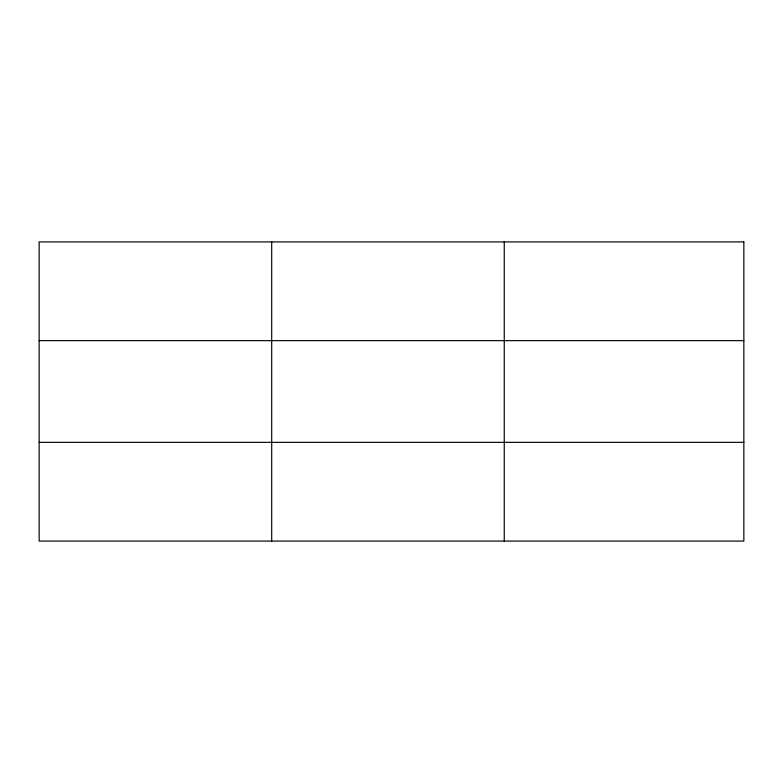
<?xml version="1.0" encoding="UTF-8"?>
<svg xmlns="http://www.w3.org/2000/svg" width="783" height="783" viewBox="0 0 783 783"><rect width="100%" height="100%" fill="white"/><g stroke="black" fill="none" stroke-linecap="round" stroke-linejoin="round"><path stroke-width="1.17" d="M271.701 541.082L271.701 241.918M504.252 541.082L504.252 241.918M39.15 340.644L743.85 340.644M39.15 442.356L743.85 442.356M743.85 241.918L39.15 241.918L39.15 541.082L743.85 541.082L743.85 241.918"/></g></svg>
